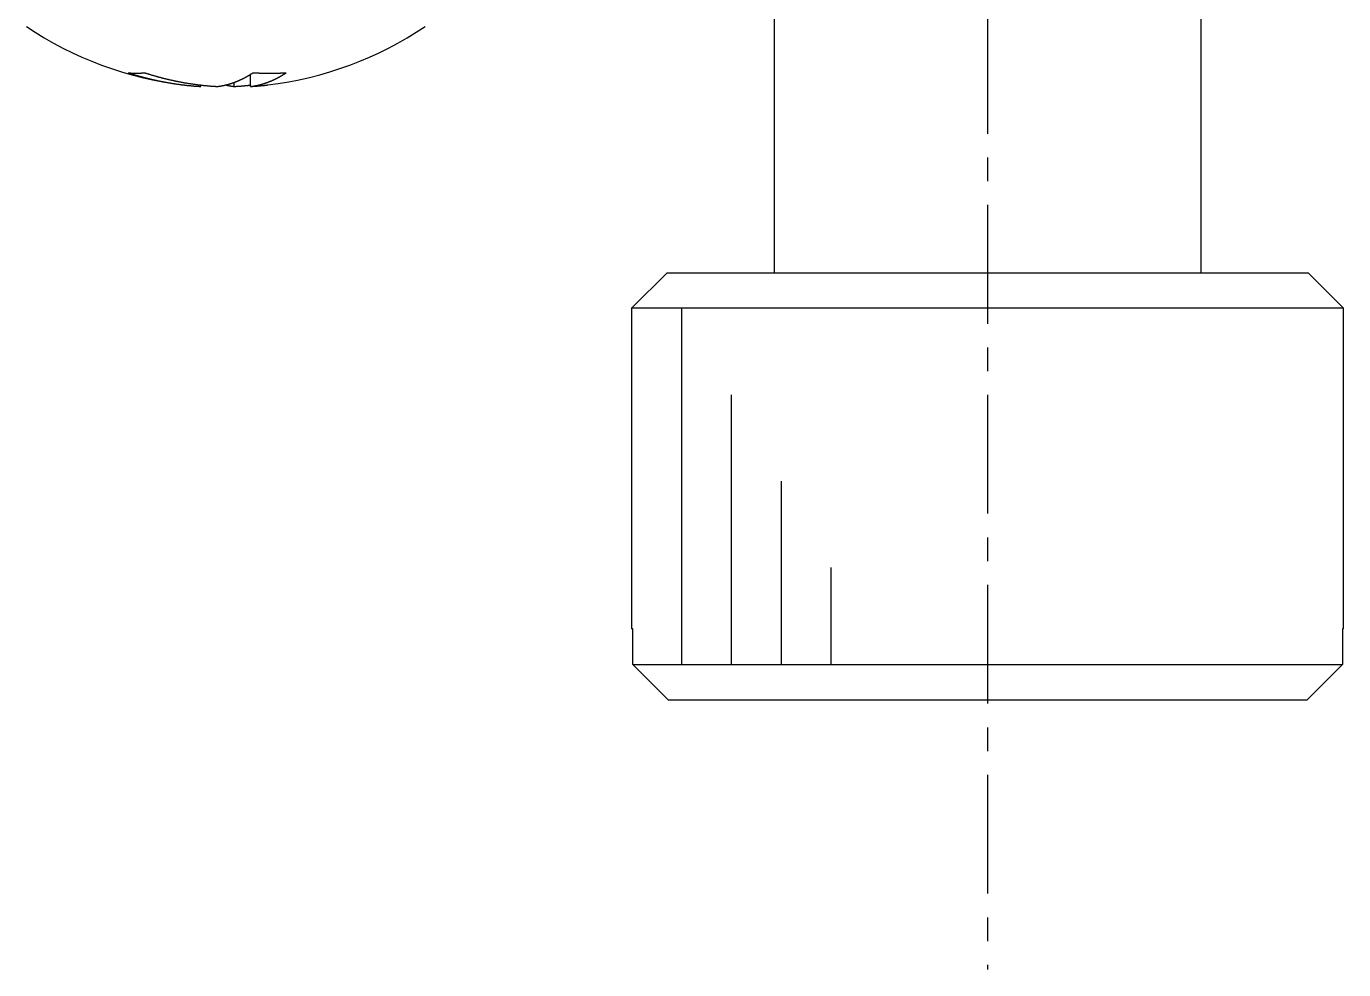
# Model space of a CAD drawing. Extents: x 90 to 467, y 81 to 345.
# Drawn here: x 129.24 to 143.11, y 172.1 to 182.03 of the extents above; entities that cross this region are included whole.
import ezdxf

# ---------------------------------------------------------------- set-up
doc = ezdxf.new("R2010")
doc.units = 0
doc.linetypes.add('CENTER', pattern=[2, 1.25, -0.25, 0.25, -0.25])
doc.layers.get('0').update_dxf_attribs({"linetype": 'CONTINUOUS'})

# ---------------------------------------------------------------- blocks, each defined once
blk = doc.blocks.new('AID4774')
at = {"color": 7, "linetype": 'CONTINUOUS'}
for p, q in [((66.785, 97.789999), (66.785, 94.414999)), ((67.31, 97.789999), (67.31, 94.039999)), ((67.835, 96.880672), (67.835, 94.039999)), ((68.36, 95.971346), (68.36, 94.039999)), ((68.885, 95.062019), (68.885, 94.039999))]:
    blk.add_line(p, q, dxfattribs=at)

msp = doc.modelspace()

# ---------------------------------------------------------------- linework, layer by layer
at = {"color": 1, "linetype": 'CENTER'}
msp.add_line((139.362, 184.149), (139.362, 172.099), dxfattribs=at)
at = {"color": 7, "linetype": 'CONTINUOUS'}
for p, q in [((137.112, 182.436), (137.112, 179.436)), ((141.612, 179.436), (141.612, 182.436)), ((131.598, 181.396), (131.598, 181.524)), ((131.076, 181.396), (131.076, 181.411)), ((131.426, 181.396), (131.426, 181.439)), ((135.987, 179.436), (135.612, 179.061)), ((135.987, 179.436), (142.737, 179.436)), ((143.112, 179.061), (142.737, 179.436)), ((143.112, 179.061), (135.612, 179.061)), ((143.112, 175.686), (143.112, 179.061)), ((135.624, 175.686), (135.612, 175.686)), ((135.624, 175.311), (135.624, 175.686)), ((143.1, 175.686), (143.1, 175.311)), ((143.112, 175.686), (143.1, 175.686)), ((135.624, 175.311), (143.1, 175.311)), ((136, 174.936), (135.624, 175.311)), ((143.1, 175.311), (142.724, 174.936)), ((142.724, 174.936), (136, 174.936))]:
    msp.add_line(p, q, dxfattribs=at)
for points in [[(130.309, 181.541, 0), (130.311, 181.541, 0), (130.312, 181.541, 0), (130.313, 181.541, 0), (130.314, 181.541, 0), (130.316, 181.54, 0), (130.317, 181.54, 0), (130.318, 181.54, 0), (130.319, 181.54, 0), (130.321, 181.54, 0), (130.322, 181.54, 0), (130.323, 181.54, 0), (130.325, 181.54, 0), (130.326, 181.539, 0), (130.327, 181.539, 0), (130.329, 181.539, 0), (130.33, 181.539, 0), (130.331, 181.539, 0), (130.332, 181.539, 0), (130.334, 181.539, 0), (130.335, 181.539, 0), (130.336, 181.539, 0), (130.338, 181.539, 0), (130.339, 181.538, 0), (130.34, 181.538, 0), (130.342, 181.538, 0), (130.343, 181.538, 0), (130.344, 181.538, 0), (130.345, 181.538, 0), (130.347, 181.538, 0), (130.348, 181.538, 0), (130.349, 181.538, 0), (130.351, 181.538, 0), (130.352, 181.538, 0), (130.353, 181.538, 0), (130.355, 181.537, 0), (130.356, 181.537, 0), (130.357, 181.537, 0), (130.359, 181.537, 0), (130.36, 181.537, 0), (130.361, 181.537, 0), (130.363, 181.537, 0), (130.364, 181.537, 0), (130.365, 181.537, 0), (130.367, 181.537, 0), (130.368, 181.537, 0), (130.369, 181.537, 0), (130.371, 181.537, 0), (130.372, 181.537, 0), (130.373, 181.537, 0), (130.375, 181.537, 0), (130.376, 181.537, 0), (130.377, 181.537, 0), (130.379, 181.537, 0), (130.38, 181.537, 0), (130.381, 181.537, 0), (130.383, 181.537, 0), (130.384, 181.537, 0), (130.385, 181.537, 0), (130.387, 181.537, 0), (130.388, 181.537, 0), (130.389, 181.537, 0), (130.391, 181.537, 0), (130.392, 181.537, 0), (130.393, 181.537, 0), (130.395, 181.537, 0), (130.396, 181.537, 0), (130.397, 181.537, 0), (130.399, 181.537, 0), (130.4, 181.537, 0), (130.401, 181.537, 0), (130.403, 181.537, 0), (130.404, 181.537, 0), (130.405, 181.537, 0), (130.407, 181.537, 0), (130.408, 181.537, 0), (130.409, 181.537, 0), (130.411, 181.537, 0), (130.412, 181.537, 0), (130.414, 181.537, 0), (130.415, 181.537, 0), (130.416, 181.537, 0), (130.418, 181.537, 0), (130.419, 181.537, 0), (130.42, 181.537, 0), (130.422, 181.537, 0), (130.423, 181.537, 0), (130.424, 181.537, 0), (130.426, 181.537, 0), (130.427, 181.537, 0), (130.429, 181.537, 0), (130.43, 181.537, 0), (130.431, 181.537, 0), (130.433, 181.537, 0), (130.434, 181.538, 0), (130.435, 181.538, 0), (130.437, 181.538, 0), (130.438, 181.538, 0), (130.44, 181.538, 0), (130.441, 181.538, 0), (130.442, 181.538, 0), (130.444, 181.538, 0), (130.445, 181.538, 0), (130.446, 181.538, 0), (130.448, 181.538, 0), (130.449, 181.538, 0), (130.451, 181.539, 0), (130.452, 181.539, 0), (130.453, 181.539, 0), (130.455, 181.539, 0), (130.456, 181.539, 0), (130.458, 181.539, 0), (130.459, 181.539, 0), (130.46, 181.539, 0), (130.462, 181.539, 0), (130.463, 181.539, 0), (130.465, 181.54, 0), (130.466, 181.54, 0), (130.467, 181.54, 0), (130.469, 181.54, 0), (130.47, 181.54, 0), (130.472, 181.54, 0), (130.473, 181.54, 0), (130.474, 181.54, 0), (130.476, 181.541, 0), (130.477, 181.541, 0), (130.479, 181.541, 0), (130.48, 181.541, 0), (130.481, 181.541, 0)], [(130.309, 181.541, 0), (130.314, 181.54, 0), (130.318, 181.538, 0), (130.323, 181.537, 0), (130.327, 181.535, 0), (130.332, 181.534, 0), (130.336, 181.533, 0), (130.341, 181.531, 0), (130.345, 181.53, 0), (130.35, 181.528, 0), (130.354, 181.527, 0), (130.359, 181.526, 0), (130.363, 181.524, 0), (130.368, 181.523, 0), (130.372, 181.521, 0), (130.377, 181.52, 0), (130.381, 181.519, 0), (130.386, 181.517, 0), (130.39, 181.516, 0), (130.395, 181.515, 0), (130.399, 181.513, 0), (130.404, 181.512, 0), (130.408, 181.511, 0), (130.413, 181.509, 0), (130.417, 181.508, 0), (130.422, 181.507, 0), (130.426, 181.506, 0), (130.431, 181.504, 0), (130.435, 181.503, 0), (130.44, 181.502, 0), (130.445, 181.501, 0), (130.449, 181.499, 0), (130.454, 181.498, 0), (130.458, 181.497, 0), (130.463, 181.496, 0), (130.467, 181.494, 0), (130.472, 181.493, 0), (130.476, 181.492, 0), (130.481, 181.491, 0), (130.485, 181.49, 0), (130.49, 181.488, 0), (130.495, 181.487, 0), (130.499, 181.486, 0), (130.504, 181.485, 0), (130.508, 181.484, 0), (130.513, 181.483, 0), (130.517, 181.481, 0), (130.522, 181.48, 0), (130.526, 181.479, 0), (130.531, 181.478, 0), (130.536, 181.477, 0), (130.54, 181.476, 0), (130.545, 181.475, 0), (130.549, 181.474, 0), (130.554, 181.473, 0), (130.558, 181.471, 0), (130.563, 181.47, 0), (130.568, 181.469, 0), (130.572, 181.468, 0), (130.577, 181.467, 0), (130.581, 181.466, 0), (130.586, 181.465, 0), (130.59, 181.464, 0), (130.595, 181.463, 0), (130.6, 181.462, 0), (130.604, 181.461, 0), (130.609, 181.46, 0), (130.613, 181.459, 0), (130.618, 181.458, 0), (130.623, 181.457, 0), (130.627, 181.456, 0), (130.632, 181.455, 0), (130.636, 181.454, 0), (130.641, 181.453, 0), (130.645, 181.452, 0), (130.65, 181.451, 0), (130.655, 181.451, 0), (130.659, 181.45, 0), (130.664, 181.449, 0), (130.668, 181.448, 0), (130.673, 181.447, 0), (130.678, 181.446, 0), (130.682, 181.445, 0), (130.687, 181.444, 0), (130.692, 181.443, 0), (130.696, 181.443, 0), (130.701, 181.442, 0), (130.705, 181.441, 0), (130.71, 181.44, 0), (130.715, 181.439, 0), (130.719, 181.438, 0), (130.724, 181.437, 0), (130.728, 181.437, 0), (130.733, 181.436, 0), (130.738, 181.435, 0), (130.742, 181.434, 0), (130.747, 181.433, 0), (130.751, 181.433, 0), (130.756, 181.432, 0), (130.761, 181.431, 0), (130.765, 181.43, 0), (130.77, 181.43, 0), (130.775, 181.429, 0), (130.779, 181.428, 0), (130.784, 181.427, 0), (130.788, 181.427, 0), (130.793, 181.426, 0), (130.798, 181.425, 0), (130.802, 181.425, 0), (130.807, 181.424, 0), (130.812, 181.423, 0), (130.816, 181.423, 0), (130.821, 181.422, 0), (130.826, 181.421, 0), (130.83, 181.421, 0), (130.835, 181.42, 0), (130.839, 181.419, 0), (130.844, 181.419, 0), (130.849, 181.418, 0), (130.853, 181.417, 0), (130.858, 181.417, 0), (130.863, 181.416, 0), (130.867, 181.416, 0), (130.872, 181.415, 0), (130.877, 181.414, 0), (130.881, 181.414, 0), (130.886, 181.413, 0), (130.89, 181.413, 0), (130.895, 181.412, 0)], [(130.481, 181.541, 0), (130.487, 181.539, 0), (130.493, 181.537, 0), (130.499, 181.536, 0), (130.505, 181.534, 0), (130.511, 181.532, 0), (130.516, 181.53, 0), (130.522, 181.528, 0), (130.528, 181.526, 0), (130.534, 181.525, 0), (130.54, 181.523, 0), (130.546, 181.521, 0), (130.552, 181.519, 0), (130.558, 181.517, 0), (130.563, 181.516, 0), (130.569, 181.514, 0), (130.575, 181.512, 0), (130.581, 181.511, 0), (130.587, 181.509, 0), (130.593, 181.507, 0), (130.599, 181.505, 0), (130.605, 181.504, 0), (130.611, 181.502, 0), (130.617, 181.501, 0), (130.622, 181.499, 0), (130.628, 181.497, 0), (130.634, 181.496, 0), (130.64, 181.494, 0), (130.646, 181.493, 0), (130.652, 181.491, 0), (130.658, 181.489, 0), (130.664, 181.488, 0), (130.67, 181.486, 0), (130.676, 181.485, 0), (130.682, 181.483, 0), (130.688, 181.482, 0), (130.694, 181.48, 0), (130.7, 181.479, 0), (130.706, 181.477, 0), (130.711, 181.476, 0), (130.717, 181.475, 0), (130.723, 181.473, 0), (130.729, 181.472, 0), (130.735, 181.47, 0), (130.741, 181.469, 0), (130.747, 181.468, 0), (130.753, 181.466, 0), (130.759, 181.465, 0), (130.765, 181.464, 0), (130.771, 181.462, 0), (130.777, 181.461, 0), (130.783, 181.46, 0), (130.789, 181.458, 0), (130.795, 181.457, 0), (130.801, 181.456, 0), (130.807, 181.455, 0), (130.813, 181.453, 0), (130.819, 181.452, 0), (130.825, 181.451, 0), (130.831, 181.45, 0), (130.837, 181.449, 0), (130.843, 181.447, 0), (130.849, 181.446, 0), (130.855, 181.445, 0), (130.861, 181.444, 0), (130.867, 181.443, 0), (130.873, 181.442, 0), (130.879, 181.441, 0), (130.885, 181.439, 0), (130.891, 181.438, 0), (130.897, 181.437, 0), (130.903, 181.436, 0), (130.909, 181.435, 0), (130.915, 181.434, 0), (130.921, 181.433, 0), (130.927, 181.432, 0), (130.933, 181.431, 0), (130.939, 181.43, 0), (130.945, 181.429, 0), (130.951, 181.428, 0), (130.957, 181.427, 0), (130.963, 181.426, 0), (130.969, 181.425, 0), (130.975, 181.425, 0), (130.981, 181.424, 0), (130.987, 181.423, 0), (130.993, 181.422, 0), (130.999, 181.421, 0), (131.005, 181.42, 0), (131.011, 181.419, 0), (131.018, 181.418, 0), (131.024, 181.418, 0), (131.03, 181.417, 0), (131.036, 181.416, 0), (131.042, 181.415, 0), (131.048, 181.415, 0), (131.054, 181.414, 0), (131.06, 181.413, 0), (131.066, 181.412, 0), (131.072, 181.412, 0), (131.078, 181.411, 0), (131.084, 181.41, 0), (131.09, 181.41, 0), (131.096, 181.409, 0), (131.102, 181.408, 0), (131.108, 181.408, 0), (131.114, 181.407, 0), (131.12, 181.406, 0), (131.127, 181.406, 0), (131.133, 181.405, 0), (131.139, 181.405, 0), (131.145, 181.404, 0), (131.151, 181.403, 0), (131.157, 181.403, 0), (131.163, 181.402, 0), (131.169, 181.402, 0), (131.175, 181.401, 0), (131.181, 181.401, 0), (131.187, 181.4, 0), (131.193, 181.4, 0), (131.199, 181.399, 0), (131.205, 181.399, 0), (131.212, 181.399, 0), (131.218, 181.398, 0), (131.224, 181.398, 0), (131.23, 181.397, 0), (131.236, 181.397, 0), (131.242, 181.397, 0), (131.248, 181.396, 0)], [(131.248, 181.396, 0), (131.251, 181.397, 0), (131.254, 181.397, 0), (131.257, 181.397, 0), (131.26, 181.398, 0), (131.263, 181.398, 0), (131.266, 181.399, 0), (131.269, 181.399, 0), (131.272, 181.399, 0), (131.275, 181.4, 0), (131.278, 181.4, 0), (131.281, 181.401, 0), (131.284, 181.401, 0), (131.287, 181.402, 0), (131.29, 181.402, 0), (131.293, 181.403, 0), (131.296, 181.403, 0), (131.299, 181.404, 0), (131.302, 181.405, 0), (131.305, 181.405, 0), (131.308, 181.406, 0), (131.311, 181.406, 0), (131.314, 181.407, 0), (131.317, 181.408, 0), (131.32, 181.408, 0), (131.323, 181.409, 0), (131.326, 181.41, 0), (131.329, 181.41, 0), (131.332, 181.411, 0), (131.335, 181.412, 0), (131.338, 181.412, 0), (131.341, 181.413, 0), (131.344, 181.414, 0), (131.346, 181.415, 0), (131.349, 181.415, 0), (131.352, 181.416, 0), (131.355, 181.417, 0), (131.358, 181.418, 0), (131.361, 181.418, 0), (131.364, 181.419, 0), (131.367, 181.42, 0), (131.37, 181.421, 0), (131.373, 181.422, 0), (131.376, 181.423, 0), (131.379, 181.424, 0), (131.382, 181.425, 0), (131.385, 181.425, 0), (131.388, 181.426, 0), (131.391, 181.427, 0), (131.394, 181.428, 0), (131.397, 181.429, 0), (131.4, 181.43, 0), (131.403, 181.431, 0), (131.406, 181.432, 0), (131.409, 181.433, 0), (131.412, 181.434, 0), (131.415, 181.435, 0), (131.418, 181.436, 0), (131.421, 181.437, 0), (131.424, 181.438, 0), (131.427, 181.439, 0), (131.43, 181.441, 0), (131.433, 181.442, 0), (131.435, 181.443, 0), (131.438, 181.444, 0), (131.441, 181.445, 0), (131.444, 181.446, 0), (131.447, 181.447, 0), (131.45, 181.449, 0), (131.453, 181.45, 0), (131.456, 181.451, 0), (131.459, 181.452, 0), (131.462, 181.453, 0), (131.465, 181.455, 0), (131.468, 181.456, 0), (131.471, 181.457, 0), (131.474, 181.458, 0), (131.477, 181.46, 0), (131.48, 181.461, 0), (131.483, 181.462, 0), (131.486, 181.464, 0), (131.488, 181.465, 0), (131.491, 181.466, 0), (131.494, 181.468, 0), (131.497, 181.469, 0), (131.5, 181.47, 0), (131.503, 181.472, 0), (131.506, 181.473, 0), (131.509, 181.475, 0), (131.512, 181.476, 0), (131.515, 181.477, 0), (131.518, 181.479, 0), (131.521, 181.48, 0), (131.524, 181.482, 0), (131.527, 181.483, 0), (131.529, 181.485, 0), (131.532, 181.486, 0), (131.535, 181.488, 0), (131.538, 181.489, 0), (131.541, 181.491, 0), (131.544, 181.493, 0), (131.547, 181.494, 0), (131.55, 181.496, 0), (131.553, 181.497, 0), (131.556, 181.499, 0), (131.559, 181.501, 0), (131.562, 181.502, 0), (131.564, 181.504, 0), (131.567, 181.505, 0), (131.57, 181.507, 0), (131.573, 181.509, 0), (131.576, 181.511, 0), (131.579, 181.512, 0), (131.582, 181.514, 0), (131.585, 181.516, 0), (131.588, 181.517, 0), (131.591, 181.519, 0), (131.593, 181.521, 0), (131.596, 181.523, 0), (131.599, 181.525, 0), (131.602, 181.526, 0), (131.605, 181.528, 0), (131.608, 181.53, 0), (131.611, 181.532, 0), (131.614, 181.534, 0), (131.616, 181.536, 0), (131.619, 181.537, 0), (131.622, 181.539, 0), (131.625, 181.541, 0)], [(131.598, 181.396, 0), (131.601, 181.397, 0), (131.604, 181.397, 0), (131.607, 181.397, 0), (131.61, 181.398, 0), (131.613, 181.398, 0), (131.616, 181.399, 0), (131.619, 181.399, 0), (131.622, 181.399, 0), (131.625, 181.4, 0), (131.628, 181.4, 0), (131.631, 181.401, 0), (131.634, 181.401, 0), (131.637, 181.402, 0), (131.64, 181.402, 0), (131.643, 181.403, 0), (131.646, 181.403, 0), (131.649, 181.404, 0), (131.652, 181.405, 0), (131.655, 181.405, 0), (131.658, 181.406, 0), (131.661, 181.406, 0), (131.664, 181.407, 0), (131.667, 181.408, 0), (131.67, 181.408, 0), (131.673, 181.409, 0), (131.676, 181.41, 0), (131.679, 181.41, 0), (131.682, 181.411, 0), (131.685, 181.412, 0), (131.687, 181.412, 0), (131.69, 181.413, 0), (131.693, 181.414, 0), (131.696, 181.415, 0), (131.699, 181.415, 0), (131.702, 181.416, 0), (131.705, 181.417, 0), (131.708, 181.418, 0), (131.711, 181.418, 0), (131.714, 181.419, 0), (131.717, 181.42, 0), (131.72, 181.421, 0), (131.723, 181.422, 0), (131.726, 181.423, 0), (131.729, 181.424, 0), (131.732, 181.425, 0), (131.735, 181.425, 0), (131.738, 181.426, 0), (131.741, 181.427, 0), (131.744, 181.428, 0), (131.747, 181.429, 0), (131.75, 181.43, 0), (131.753, 181.431, 0), (131.756, 181.432, 0), (131.759, 181.433, 0), (131.762, 181.434, 0), (131.765, 181.435, 0), (131.768, 181.436, 0), (131.771, 181.437, 0), (131.774, 181.438, 0), (131.777, 181.439, 0), (131.779, 181.441, 0), (131.782, 181.442, 0), (131.785, 181.443, 0), (131.788, 181.444, 0), (131.791, 181.445, 0), (131.794, 181.446, 0), (131.797, 181.447, 0), (131.8, 181.449, 0), (131.803, 181.45, 0), (131.806, 181.451, 0), (131.809, 181.452, 0), (131.812, 181.453, 0), (131.815, 181.455, 0), (131.818, 181.456, 0), (131.821, 181.457, 0), (131.824, 181.458, 0), (131.827, 181.46, 0), (131.83, 181.461, 0), (131.833, 181.462, 0), (131.835, 181.464, 0), (131.838, 181.465, 0), (131.841, 181.466, 0), (131.844, 181.468, 0), (131.847, 181.469, 0), (131.85, 181.47, 0), (131.853, 181.472, 0), (131.856, 181.473, 0), (131.859, 181.475, 0), (131.862, 181.476, 0), (131.865, 181.477, 0), (131.868, 181.479, 0), (131.871, 181.48, 0), (131.874, 181.482, 0), (131.876, 181.483, 0), (131.879, 181.485, 0), (131.882, 181.486, 0), (131.885, 181.488, 0), (131.888, 181.489, 0), (131.891, 181.491, 0), (131.894, 181.493, 0), (131.897, 181.494, 0), (131.9, 181.496, 0), (131.903, 181.497, 0), (131.906, 181.499, 0), (131.909, 181.501, 0), (131.911, 181.502, 0), (131.914, 181.504, 0), (131.917, 181.505, 0), (131.92, 181.507, 0), (131.923, 181.509, 0), (131.926, 181.511, 0), (131.929, 181.512, 0), (131.932, 181.514, 0), (131.935, 181.516, 0), (131.938, 181.517, 0), (131.94, 181.519, 0), (131.943, 181.521, 0), (131.946, 181.523, 0), (131.949, 181.525, 0), (131.952, 181.526, 0), (131.955, 181.528, 0), (131.958, 181.53, 0), (131.961, 181.532, 0), (131.964, 181.534, 0), (131.966, 181.536, 0), (131.969, 181.537, 0), (131.972, 181.539, 0), (131.975, 181.541, 0)], [(131.625, 181.541, 0), (131.628, 181.541, 0), (131.631, 181.541, 0), (131.633, 181.541, 0), (131.636, 181.541, 0), (131.639, 181.54, 0), (131.642, 181.54, 0), (131.644, 181.54, 0), (131.647, 181.54, 0), (131.65, 181.54, 0), (131.653, 181.54, 0), (131.655, 181.54, 0), (131.658, 181.54, 0), (131.661, 181.539, 0), (131.664, 181.539, 0), (131.667, 181.539, 0), (131.669, 181.539, 0), (131.672, 181.539, 0), (131.675, 181.539, 0), (131.678, 181.539, 0), (131.68, 181.539, 0), (131.683, 181.539, 0), (131.686, 181.539, 0), (131.689, 181.538, 0), (131.691, 181.538, 0), (131.694, 181.538, 0), (131.697, 181.538, 0), (131.7, 181.538, 0), (131.702, 181.538, 0), (131.705, 181.538, 0), (131.708, 181.538, 0), (131.711, 181.538, 0), (131.713, 181.538, 0), (131.716, 181.538, 0), (131.719, 181.538, 0), (131.722, 181.537, 0), (131.724, 181.537, 0), (131.727, 181.537, 0), (131.73, 181.537, 0), (131.733, 181.537, 0), (131.735, 181.537, 0), (131.738, 181.537, 0), (131.741, 181.537, 0), (131.744, 181.537, 0), (131.746, 181.537, 0), (131.749, 181.537, 0), (131.752, 181.537, 0), (131.755, 181.537, 0), (131.757, 181.537, 0), (131.76, 181.537, 0), (131.763, 181.537, 0), (131.765, 181.537, 0), (131.768, 181.537, 0), (131.771, 181.537, 0), (131.774, 181.537, 0), (131.776, 181.537, 0), (131.779, 181.537, 0), (131.782, 181.537, 0), (131.785, 181.537, 0), (131.787, 181.537, 0), (131.79, 181.537, 0), (131.793, 181.537, 0), (131.796, 181.537, 0), (131.798, 181.537, 0), (131.801, 181.537, 0), (131.804, 181.537, 0), (131.807, 181.537, 0), (131.809, 181.537, 0), (131.812, 181.537, 0), (131.815, 181.537, 0), (131.817, 181.537, 0), (131.82, 181.537, 0), (131.823, 181.537, 0), (131.826, 181.537, 0), (131.828, 181.537, 0), (131.831, 181.537, 0), (131.834, 181.537, 0), (131.837, 181.537, 0), (131.839, 181.537, 0), (131.842, 181.537, 0), (131.845, 181.537, 0), (131.848, 181.537, 0), (131.85, 181.537, 0), (131.853, 181.537, 0), (131.856, 181.537, 0), (131.858, 181.537, 0), (131.861, 181.537, 0), (131.864, 181.537, 0), (131.867, 181.537, 0), (131.869, 181.537, 0), (131.872, 181.537, 0), (131.875, 181.537, 0), (131.877, 181.537, 0), (131.88, 181.537, 0), (131.883, 181.538, 0), (131.886, 181.538, 0), (131.888, 181.538, 0), (131.891, 181.538, 0), (131.894, 181.538, 0), (131.897, 181.538, 0), (131.899, 181.538, 0), (131.902, 181.538, 0), (131.905, 181.538, 0), (131.907, 181.538, 0), (131.91, 181.538, 0), (131.913, 181.538, 0), (131.916, 181.539, 0), (131.918, 181.539, 0), (131.921, 181.539, 0), (131.924, 181.539, 0), (131.926, 181.539, 0), (131.929, 181.539, 0), (131.932, 181.539, 0), (131.934, 181.539, 0), (131.937, 181.539, 0), (131.94, 181.539, 0), (131.943, 181.54, 0), (131.945, 181.54, 0), (131.948, 181.54, 0), (131.951, 181.54, 0), (131.953, 181.54, 0), (131.956, 181.54, 0), (131.959, 181.54, 0), (131.962, 181.54, 0), (131.964, 181.541, 0), (131.967, 181.541, 0), (131.97, 181.541, 0), (131.972, 181.541, 0), (131.975, 181.541, 0)], [(130.895, 181.412, 0), (130.897, 181.412, 0), (130.898, 181.412, 0), (130.899, 181.412, 0), (130.901, 181.412, 0), (130.902, 181.411, 0), (130.904, 181.411, 0), (130.905, 181.411, 0), (130.906, 181.411, 0), (130.908, 181.411, 0), (130.909, 181.411, 0), (130.911, 181.41, 0), (130.912, 181.41, 0), (130.913, 181.41, 0), (130.915, 181.41, 0), (130.916, 181.41, 0), (130.918, 181.41, 0), (130.919, 181.409, 0), (130.92, 181.409, 0), (130.922, 181.409, 0), (130.923, 181.409, 0), (130.925, 181.409, 0), (130.926, 181.409, 0), (130.928, 181.409, 0), (130.929, 181.408, 0), (130.93, 181.408, 0), (130.932, 181.408, 0), (130.933, 181.408, 0), (130.935, 181.408, 0), (130.936, 181.408, 0), (130.937, 181.407, 0), (130.939, 181.407, 0), (130.94, 181.407, 0), (130.942, 181.407, 0), (130.943, 181.407, 0), (130.944, 181.407, 0), (130.946, 181.407, 0), (130.947, 181.406, 0), (130.949, 181.406, 0), (130.95, 181.406, 0), (130.952, 181.406, 0), (130.953, 181.406, 0), (130.954, 181.406, 0), (130.956, 181.406, 0), (130.957, 181.405, 0), (130.959, 181.405, 0), (130.96, 181.405, 0), (130.961, 181.405, 0), (130.963, 181.405, 0), (130.964, 181.405, 0), (130.966, 181.405, 0), (130.967, 181.405, 0), (130.968, 181.404, 0), (130.97, 181.404, 0), (130.971, 181.404, 0), (130.973, 181.404, 0), (130.974, 181.404, 0), (130.976, 181.404, 0), (130.977, 181.404, 0), (130.978, 181.403, 0), (130.98, 181.403, 0), (130.981, 181.403, 0), (130.983, 181.403, 0), (130.984, 181.403, 0), (130.985, 181.403, 0), (130.987, 181.403, 0), (130.988, 181.403, 0), (130.99, 181.402, 0), (130.991, 181.402, 0), (130.992, 181.402, 0), (130.994, 181.402, 0), (130.995, 181.402, 0), (130.997, 181.402, 0), (130.998, 181.402, 0), (131, 181.402, 0), (131.001, 181.402, 0), (131.002, 181.401, 0), (131.004, 181.401, 0), (131.005, 181.401, 0), (131.007, 181.401, 0), (131.008, 181.401, 0), (131.009, 181.401, 0), (131.011, 181.401, 0), (131.012, 181.401, 0), (131.014, 181.4, 0), (131.015, 181.4, 0), (131.016, 181.4, 0), (131.018, 181.4, 0), (131.019, 181.4, 0), (131.021, 181.4, 0), (131.022, 181.4, 0), (131.024, 181.4, 0), (131.025, 181.4, 0), (131.026, 181.399, 0), (131.028, 181.399, 0), (131.029, 181.399, 0), (131.031, 181.399, 0), (131.032, 181.399, 0), (131.033, 181.399, 0), (131.035, 181.399, 0), (131.036, 181.399, 0), (131.038, 181.399, 0), (131.039, 181.399, 0), (131.04, 181.398, 0), (131.042, 181.398, 0), (131.043, 181.398, 0), (131.045, 181.398, 0), (131.046, 181.398, 0), (131.048, 181.398, 0), (131.049, 181.398, 0), (131.05, 181.398, 0), (131.052, 181.398, 0), (131.053, 181.398, 0), (131.055, 181.398, 0), (131.056, 181.397, 0), (131.057, 181.397, 0), (131.059, 181.397, 0), (131.06, 181.397, 0), (131.062, 181.397, 0), (131.063, 181.397, 0), (131.065, 181.397, 0), (131.066, 181.397, 0), (131.067, 181.397, 0), (131.069, 181.397, 0), (131.07, 181.397, 0), (131.072, 181.396, 0), (131.073, 181.396, 0), (131.074, 181.396, 0), (131.076, 181.396, 0)], [(131.337, 181.412, 0), (131.338, 181.412, 0), (131.338, 181.412, 0), (131.339, 181.412, 0), (131.34, 181.412, 0), (131.34, 181.411, 0), (131.341, 181.411, 0), (131.342, 181.411, 0), (131.342, 181.411, 0), (131.343, 181.411, 0), (131.344, 181.411, 0), (131.345, 181.41, 0), (131.345, 181.41, 0), (131.346, 181.41, 0), (131.347, 181.41, 0), (131.347, 181.41, 0), (131.348, 181.41, 0), (131.349, 181.409, 0), (131.349, 181.409, 0), (131.35, 181.409, 0), (131.351, 181.409, 0), (131.351, 181.409, 0), (131.352, 181.409, 0), (131.353, 181.409, 0), (131.354, 181.408, 0), (131.354, 181.408, 0), (131.355, 181.408, 0), (131.356, 181.408, 0), (131.356, 181.408, 0), (131.357, 181.408, 0), (131.358, 181.407, 0), (131.358, 181.407, 0), (131.359, 181.407, 0), (131.36, 181.407, 0), (131.36, 181.407, 0), (131.361, 181.407, 0), (131.362, 181.407, 0), (131.363, 181.406, 0), (131.363, 181.406, 0), (131.364, 181.406, 0), (131.365, 181.406, 0), (131.365, 181.406, 0), (131.366, 181.406, 0), (131.367, 181.406, 0), (131.367, 181.405, 0), (131.368, 181.405, 0), (131.369, 181.405, 0), (131.369, 181.405, 0), (131.37, 181.405, 0), (131.371, 181.405, 0), (131.372, 181.405, 0), (131.372, 181.405, 0), (131.373, 181.404, 0), (131.374, 181.404, 0), (131.374, 181.404, 0), (131.375, 181.404, 0), (131.376, 181.404, 0), (131.376, 181.404, 0), (131.377, 181.404, 0), (131.378, 181.403, 0), (131.379, 181.403, 0), (131.379, 181.403, 0), (131.38, 181.403, 0), (131.381, 181.403, 0), (131.381, 181.403, 0), (131.382, 181.403, 0), (131.383, 181.403, 0), (131.383, 181.402, 0), (131.384, 181.402, 0), (131.385, 181.402, 0), (131.385, 181.402, 0), (131.386, 181.402, 0), (131.387, 181.402, 0), (131.388, 181.402, 0), (131.388, 181.402, 0), (131.389, 181.402, 0), (131.39, 181.401, 0), (131.39, 181.401, 0), (131.391, 181.401, 0), (131.392, 181.401, 0), (131.392, 181.401, 0), (131.393, 181.401, 0), (131.394, 181.401, 0), (131.394, 181.401, 0), (131.395, 181.4, 0), (131.396, 181.4, 0), (131.397, 181.4, 0), (131.397, 181.4, 0), (131.398, 181.4, 0), (131.399, 181.4, 0), (131.399, 181.4, 0), (131.4, 181.4, 0), (131.401, 181.4, 0), (131.401, 181.399, 0), (131.402, 181.399, 0), (131.403, 181.399, 0), (131.404, 181.399, 0), (131.404, 181.399, 0), (131.405, 181.399, 0), (131.406, 181.399, 0), (131.406, 181.399, 0), (131.407, 181.399, 0), (131.408, 181.399, 0), (131.408, 181.398, 0), (131.409, 181.398, 0), (131.41, 181.398, 0), (131.41, 181.398, 0), (131.411, 181.398, 0), (131.412, 181.398, 0), (131.413, 181.398, 0), (131.413, 181.398, 0), (131.414, 181.398, 0), (131.415, 181.398, 0), (131.415, 181.398, 0), (131.416, 181.397, 0), (131.417, 181.397, 0), (131.417, 181.397, 0), (131.418, 181.397, 0), (131.419, 181.397, 0), (131.42, 181.397, 0), (131.42, 181.397, 0), (131.421, 181.397, 0), (131.422, 181.397, 0), (131.422, 181.397, 0), (131.423, 181.397, 0), (131.424, 181.396, 0), (131.424, 181.396, 0), (131.425, 181.396, 0), (131.426, 181.396, 0)], [(131.426, 181.396, 0), (131.427, 181.396, 0), (131.428, 181.396, 0), (131.43, 181.396, 0), (131.431, 181.397, 0), (131.433, 181.397, 0), (131.434, 181.397, 0), (131.435, 181.397, 0), (131.437, 181.397, 0), (131.438, 181.397, 0), (131.439, 181.397, 0), (131.441, 181.397, 0), (131.442, 181.397, 0), (131.443, 181.397, 0), (131.445, 181.397, 0), (131.446, 181.397, 0), (131.447, 181.398, 0), (131.449, 181.398, 0), (131.45, 181.398, 0), (131.451, 181.398, 0), (131.453, 181.398, 0), (131.454, 181.398, 0), (131.455, 181.398, 0), (131.457, 181.398, 0), (131.458, 181.398, 0), (131.459, 181.398, 0), (131.461, 181.398, 0), (131.462, 181.399, 0), (131.463, 181.399, 0), (131.465, 181.399, 0), (131.466, 181.399, 0), (131.468, 181.399, 0), (131.469, 181.399, 0), (131.47, 181.399, 0), (131.472, 181.399, 0), (131.473, 181.399, 0), (131.474, 181.399, 0), (131.476, 181.4, 0), (131.477, 181.4, 0), (131.478, 181.4, 0), (131.48, 181.4, 0), (131.481, 181.4, 0), (131.482, 181.4, 0), (131.484, 181.4, 0), (131.485, 181.4, 0), (131.486, 181.4, 0), (131.488, 181.4, 0), (131.489, 181.401, 0), (131.49, 181.401, 0), (131.492, 181.401, 0), (131.493, 181.401, 0), (131.494, 181.401, 0), (131.496, 181.401, 0), (131.497, 181.401, 0), (131.498, 181.401, 0), (131.5, 181.401, 0), (131.501, 181.402, 0), (131.503, 181.402, 0), (131.504, 181.402, 0), (131.505, 181.402, 0), (131.507, 181.402, 0), (131.508, 181.402, 0), (131.509, 181.402, 0), (131.511, 181.402, 0), (131.512, 181.402, 0), (131.513, 181.403, 0), (131.515, 181.403, 0), (131.516, 181.403, 0), (131.517, 181.403, 0), (131.519, 181.403, 0), (131.52, 181.403, 0), (131.521, 181.403, 0), (131.523, 181.403, 0), (131.524, 181.404, 0), (131.525, 181.404, 0), (131.527, 181.404, 0), (131.528, 181.404, 0), (131.529, 181.404, 0), (131.531, 181.404, 0), (131.532, 181.404, 0), (131.533, 181.404, 0), (131.535, 181.405, 0), (131.536, 181.405, 0), (131.537, 181.405, 0), (131.539, 181.405, 0), (131.54, 181.405, 0), (131.542, 181.405, 0), (131.543, 181.405, 0), (131.544, 181.405, 0), (131.546, 181.406, 0), (131.547, 181.406, 0), (131.548, 181.406, 0), (131.55, 181.406, 0), (131.551, 181.406, 0), (131.552, 181.406, 0), (131.554, 181.406, 0), (131.555, 181.407, 0), (131.556, 181.407, 0), (131.558, 181.407, 0), (131.559, 181.407, 0), (131.56, 181.407, 0), (131.562, 181.407, 0), (131.563, 181.407, 0), (131.564, 181.407, 0), (131.566, 181.408, 0), (131.567, 181.408, 0), (131.568, 181.408, 0), (131.57, 181.408, 0), (131.571, 181.408, 0), (131.572, 181.408, 0), (131.574, 181.408, 0), (131.575, 181.409, 0), (131.576, 181.409, 0), (131.578, 181.409, 0), (131.579, 181.409, 0), (131.58, 181.409, 0), (131.582, 181.409, 0), (131.583, 181.409, 0), (131.585, 181.41, 0), (131.586, 181.41, 0), (131.587, 181.41, 0), (131.589, 181.41, 0), (131.59, 181.41, 0), (131.591, 181.41, 0), (131.593, 181.411, 0), (131.594, 181.411, 0), (131.595, 181.411, 0), (131.597, 181.411, 0), (131.598, 181.411, 0)], [(131.598, 181.396, 0), (131.599, 181.396, 0), (131.601, 181.396, 0), (131.602, 181.396, 0), (131.604, 181.397, 0), (131.605, 181.397, 0), (131.606, 181.397, 0), (131.608, 181.397, 0), (131.609, 181.397, 0), (131.611, 181.397, 0), (131.612, 181.397, 0), (131.613, 181.397, 0), (131.615, 181.397, 0), (131.616, 181.397, 0), (131.618, 181.397, 0), (131.619, 181.398, 0), (131.621, 181.398, 0), (131.622, 181.398, 0), (131.623, 181.398, 0), (131.625, 181.398, 0), (131.626, 181.398, 0), (131.628, 181.398, 0), (131.629, 181.398, 0), (131.63, 181.398, 0), (131.632, 181.398, 0), (131.633, 181.398, 0), (131.635, 181.399, 0), (131.636, 181.399, 0), (131.638, 181.399, 0), (131.639, 181.399, 0), (131.64, 181.399, 0), (131.642, 181.399, 0), (131.643, 181.399, 0), (131.645, 181.399, 0), (131.646, 181.399, 0), (131.647, 181.399, 0), (131.649, 181.4, 0), (131.65, 181.4, 0), (131.652, 181.4, 0), (131.653, 181.4, 0), (131.654, 181.4, 0), (131.656, 181.4, 0), (131.657, 181.4, 0), (131.659, 181.4, 0), (131.66, 181.4, 0), (131.662, 181.401, 0), (131.663, 181.401, 0), (131.664, 181.401, 0), (131.666, 181.401, 0), (131.667, 181.401, 0), (131.669, 181.401, 0), (131.67, 181.401, 0), (131.671, 181.401, 0), (131.673, 181.402, 0), (131.674, 181.402, 0), (131.676, 181.402, 0), (131.677, 181.402, 0), (131.679, 181.402, 0), (131.68, 181.402, 0), (131.681, 181.402, 0), (131.683, 181.402, 0), (131.684, 181.402, 0), (131.686, 181.403, 0), (131.687, 181.403, 0), (131.688, 181.403, 0), (131.69, 181.403, 0), (131.691, 181.403, 0), (131.693, 181.403, 0), (131.694, 181.403, 0), (131.695, 181.403, 0), (131.697, 181.404, 0), (131.698, 181.404, 0), (131.7, 181.404, 0), (131.701, 181.404, 0), (131.703, 181.404, 0), (131.704, 181.404, 0), (131.705, 181.404, 0), (131.707, 181.405, 0), (131.708, 181.405, 0), (131.71, 181.405, 0), (131.711, 181.405, 0), (131.712, 181.405, 0), (131.714, 181.405, 0), (131.715, 181.405, 0), (131.717, 181.405, 0), (131.718, 181.406, 0), (131.719, 181.406, 0), (131.721, 181.406, 0), (131.722, 181.406, 0), (131.724, 181.406, 0), (131.725, 181.406, 0), (131.726, 181.406, 0), (131.728, 181.407, 0), (131.729, 181.407, 0), (131.731, 181.407, 0), (131.732, 181.407, 0), (131.734, 181.407, 0), (131.735, 181.407, 0), (131.736, 181.407, 0), (131.738, 181.408, 0), (131.739, 181.408, 0), (131.741, 181.408, 0), (131.742, 181.408, 0), (131.743, 181.408, 0), (131.745, 181.408, 0), (131.746, 181.409, 0), (131.748, 181.409, 0), (131.749, 181.409, 0), (131.75, 181.409, 0), (131.752, 181.409, 0), (131.753, 181.409, 0), (131.755, 181.409, 0), (131.756, 181.41, 0), (131.758, 181.41, 0), (131.759, 181.41, 0), (131.76, 181.41, 0), (131.762, 181.41, 0), (131.763, 181.41, 0), (131.765, 181.411, 0), (131.766, 181.411, 0), (131.767, 181.411, 0), (131.769, 181.411, 0), (131.77, 181.411, 0), (131.772, 181.411, 0), (131.773, 181.412, 0), (131.774, 181.412, 0), (131.776, 181.412, 0), (131.777, 181.412, 0), (131.779, 181.412, 0)]]:
    msp.add_polyline3d(points, dxfattribs=at)
for start, end in [(235.9442, 263.2347), (276.7653, 304.0558)]:
    msp.add_arc((131.337, 185.136), 3.75, start, end, dxfattribs=at)
msp.add_point((136.137, 179.061), dxfattribs=at)

# ---------------------------------------------------------------- block references
msp.add_blockref('AID4774', (68.827, 81.271))

doc.saveas('drawing.dxf')
